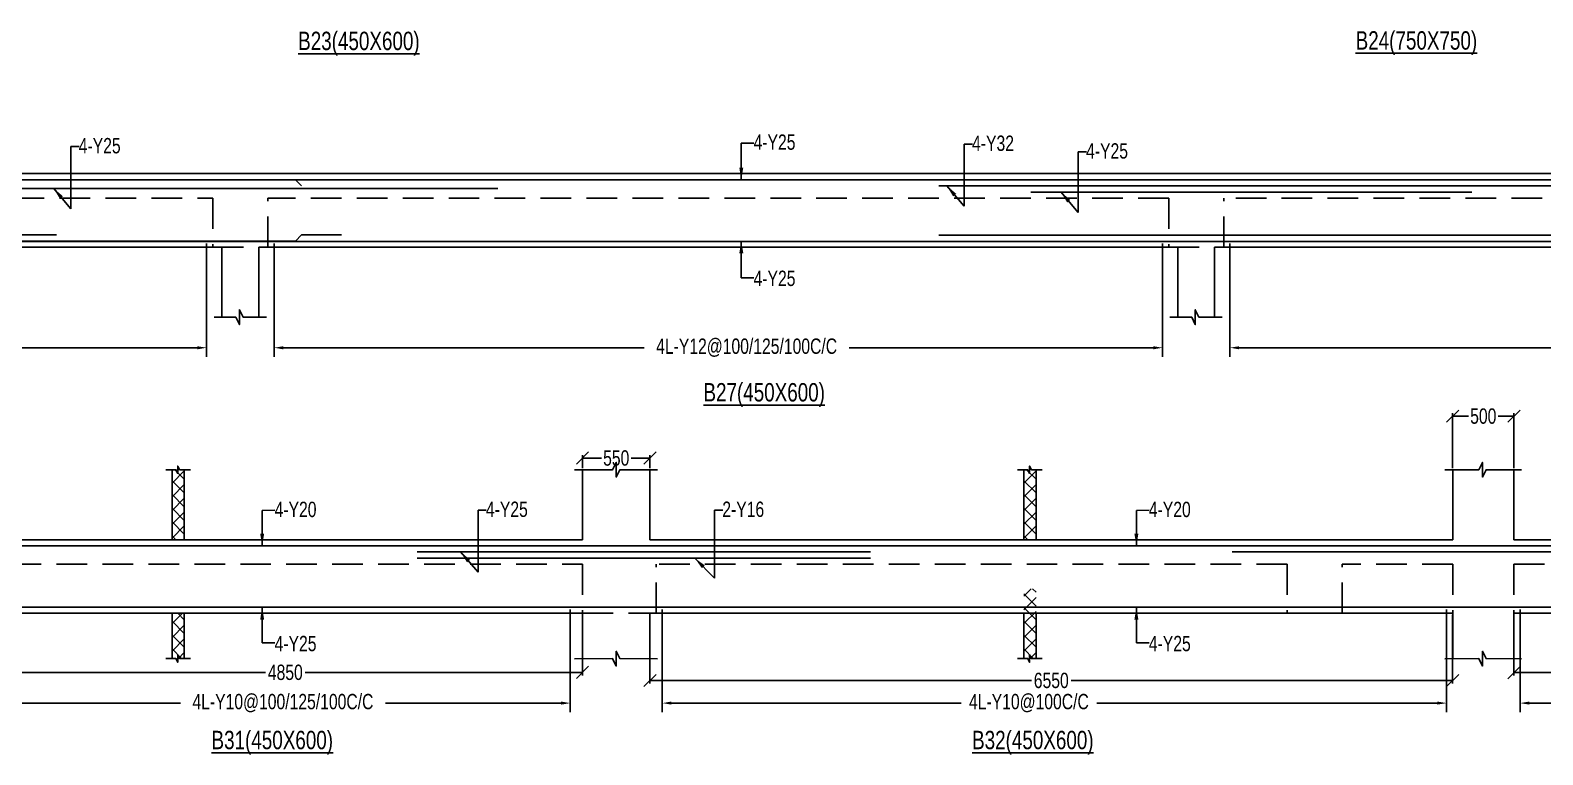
# Model space of a CAD drawing. Header units: millimetres. Extents: x 0 to 31744305, y -21599035 to 0.
# Drawn here: x 31652174 to 31664515, y -21142604 to -21136692 of the extents above; entities that cross this region are included whole.
import ezdxf

# ---------------------------------------------------------------- set-up
doc = ezdxf.new("R2010")
doc.units = ezdxf.units.MM
doc.header["$LTSCALE"] = 1000
doc.header["$MEASUREMENT"] = 0
doc.header["$PDMODE"] = 3
for name, pattern in [('CONTINOUS', [0]), ('CONTINU', [0]), ('HIDDEN', [0.375, 0.25, -0.125])]:
    doc.linetypes.add(name, pattern=pattern)
for name, color, linetype in [('-S-ARROW', 253, 'Continuous'), ('-S-MISC', 8, 'Continuous'), ('-STR-BEAM', 7, 'CONTINU'), ('-STR-COLUMN', 5, 'HIDDEN'), ('-STR-REINF', 3, 'Continuous'), ('-STR-RF-DIM', 8, 'CONTINOUS'), ('-STR-TEXT', 6, 'Continuous'), ('S-COL HATCH', 9, 'Continuous'), ('S-DIM', 7, 'Continuous'), ('SEC TEXT', 9, 'Continuous'), ('SLAB LINE', 254, 'HIDDEN')]:
    doc.layers.add(name, color=color, linetype=linetype)
doc.styles.add('SOBHA', font='swisscl.ttf')
doc.styles.add('sobha.sed', font='swisscl.ttf')
doc.dimstyles.new('S-50', dxfattribs={"dimscale": 50, "dimtxt": 2.5, "dimasz": 2, "dimexe": 0.5, "dimexo": 0.25, "dimgap": 0.25, "dimtad": 0, "dimdec": 0, "dimrnd": 0.0005, "dimzin": 0, "dimdsep": 46, "dimtxsty": 'sobha.sed', "dimblk": 'OBLIQUE', "dimcen": 0.09, "dimclrd": 8, "dimclre": 8, "dimclrt": 6, "dimadec": 0, "dimazin": 0, "dimtfac": 1, "dimtdec": 0, "dimtofl": 0, "dimtmove": 2, "dimatfit": 3, "dimfxl": 0.18, "dimtolj": 1, "dimtzin": 0, "dimlwd": -1, "dimlwe": -1, "dimarcsym": 0})
doc.dimstyles.new('S-DIM50', dxfattribs={"dimscale": 50, "dimtxt": 2.5, "dimasz": 1.5, "dimexe": 1.5, "dimexo": 1, "dimgap": 0.5, "dimtad": 0, "dimdec": 0, "dimzin": 0, "dimdsep": 46, "dimtxsty": 'SOBHA', "dimcen": 0.09, "dimclrd": 256, "dimclre": 256, "dimclrt": 6, "dimadec": 5, "dimazin": 0, "dimtfac": 1, "dimtdec": 0, "dimtofl": 0, "dimtmove": 0, "dimatfit": 3, "dimfxl": 0.18, "dimtolj": 1, "dimtzin": 0, "dimlwd": -1, "dimlwe": -1, "dimarcsym": 0})

# ---------------------------------------------------------------- blocks, each defined once
blk = doc.blocks.new('*D612')
at = {"layer": '-STR-RF-DIM', "transparency": 16777216}
for p, q in [((31709133, -21128978), (31709133, -21129817)), ((31715533, -21128978), (31715533, -21129817)), ((31709208, -21129742), (31711571, -21129742)), ((31715458, -21129742), (31712679, -21129742))]:
    blk.add_line(p, q, dxfattribs=at)
for points in [[(31709208, -21129729), (31709208, -21129754), (31709133, -21129742)], [(31715458, -21129729), (31715458, -21129754), (31715533, -21129742)]]:
    blk.add_solid(points, dxfattribs=at)
at = {"layer": 'Defpoints', "color": 0, "transparency": 16777216}
for p in [(31709133, -21128978, 0), (31715533, -21128978, 0), (31715533, -21129742)]:
    blk.add_point(p, dxfattribs=at)
at = {"layer": '-STR-RF-DIM', "color": 6, "transparency": 16777216, "insert": (31712125, -21129742), "char_height": 125, "attachment_point": 5, "style": 'SOBHA'}
blk.add_mtext('\\A1;4L-Y10@100C/C', dxfattribs=at)
blk = doc.blocks.new('*D613')
at = {"layer": '-STR-RF-DIM', "transparency": 16777216}
for p, q in [((31716133, -21128978), (31716133, -21129817)), ((31722583, -21128978), (31722583, -21129817)), ((31716208, -21129742), (31718845, -21129742)), ((31722508, -21129742), (31720519, -21129742))]:
    blk.add_line(p, q, dxfattribs=at)
for points in [[(31716208, -21129729), (31716208, -21129754), (31716133, -21129742)], [(31722508, -21129729), (31722508, -21129754), (31722583, -21129742)]]:
    blk.add_solid(points, dxfattribs=at)
at = {"layer": 'Defpoints', "color": 0, "transparency": 16777216}
for p in [(31716133, -21128978, 0), (31722583, -21128978, 0), (31716133, -21129742)]:
    blk.add_point(p, dxfattribs=at)
at = {"layer": '-STR-RF-DIM', "color": 6, "transparency": 16777216, "insert": (31719682, -21129742), "char_height": 125, "attachment_point": 5, "style": 'SOBHA'}
blk.add_mtext('\\A1;4L-Y12@100/125/100C/C', dxfattribs=at)
blk = doc.blocks.new('*D620')
at = {"layer": '-STR-RF-DIM', "transparency": 16777216}
for p, q in [((31703633, -21129008), (31703633, -21129817)), ((31708383, -21128978), (31708383, -21129817)), ((31703708, -21129742), (31705201, -21129742)), ((31708308, -21129742), (31706874, -21129742))]:
    blk.add_line(p, q, dxfattribs=at)
for points in [[(31703708, -21129729), (31703708, -21129754), (31703633, -21129742)], [(31708308, -21129729), (31708308, -21129754), (31708383, -21129742)]]:
    blk.add_solid(points, dxfattribs=at)
at = {"layer": 'Defpoints', "color": 0, "transparency": 16777216}
for p in [(31703633, -21129008, 0), (31708383, -21128978), (31703633, -21129742)]:
    blk.add_point(p, dxfattribs=at)
at = {"layer": '-STR-RF-DIM', "color": 6, "transparency": 16777216, "insert": (31706038, -21129742), "char_height": 125, "attachment_point": 5, "style": 'SOBHA'}
blk.add_mtext('\\A1;4L-Y10@100/125/100C/C', dxfattribs=at)
blk = doc.blocks.new('_OBLIQUE')
at = {"color": 0, "linetype": 'ByBlock'}
blk.add_line((-0.5, -0.5), (0.5, 0.5), dxfattribs=at)
blk = doc.blocks.new('A$Ce57c240b')
at = {"layer": 'SEC TEXT', "color": 4, "linetype": 'ByBlock', "style": 'sobha.sed'}
blk.add_text('%%UB23(450X600)', height=150, rotation=359.98928, dxfattribs=at).set_placement((38861.5, 240, 0))
blk = doc.blocks.new('*D586')
at = {"layer": '-STR-RF-DIM', "transparency": 16777216}
for p, q in [((31677564, -21134776), (31677564, -21135702)), ((31686214, -21134776), (31686214, -21135702)), ((31677639, -21135627), (31680910, -21135627)), ((31686139, -21135627), (31682584, -21135627))]:
    blk.add_line(p, q, dxfattribs=at)
for points in [[(31677639, -21135615), (31677639, -21135640), (31677564, -21135627)], [(31686139, -21135615), (31686139, -21135640), (31686214, -21135627)]]:
    blk.add_solid(points, dxfattribs=at)
at = {"layer": 'Defpoints', "color": 0, "transparency": 16777216}
for p in [(31677564, -21134776, 0), (31686214, -21134776, 0), (31677564, -21135627)]:
    blk.add_point(p, dxfattribs=at)
at = {"layer": '-STR-RF-DIM', "color": 6, "transparency": 16777216, "insert": (31681747, -21135627), "char_height": 125, "attachment_point": 5, "style": 'SOBHA'}
blk.add_mtext('\\A1;4L-Y12@100/150/100C/C', dxfattribs=at)
blk = doc.blocks.new('*D587')
at = {"layer": '-STR-RF-DIM', "transparency": 16777216}
for p, q in [((31686764, -21134776), (31686764, -21135702)), ((31694014, -21134776), (31694014, -21135702)), ((31686839, -21135627), (31689783, -21135627)), ((31693939, -21135627), (31691457, -21135627))]:
    blk.add_line(p, q, dxfattribs=at)
for points in [[(31686839, -21135615), (31686839, -21135640), (31686764, -21135627)], [(31693939, -21135615), (31693939, -21135640), (31694014, -21135627)]]:
    blk.add_solid(points, dxfattribs=at)
at = {"layer": 'Defpoints', "color": 0, "transparency": 16777216}
for p in [(31686764, -21134776, 0), (31694014, -21134776, 0), (31694014, -21135627)]:
    blk.add_point(p, dxfattribs=at)
at = {"layer": '-STR-RF-DIM', "color": 6, "transparency": 16777216, "insert": (31690620, -21135627), "char_height": 125, "attachment_point": 5, "style": 'SOBHA'}
blk.add_mtext('\\A1;4L-Y12@100/125/100C/C', dxfattribs=at)
blk = doc.blocks.new('*D588')
at = {"layer": '-STR-RF-DIM', "transparency": 16777216}
for p, q in [((31694564, -21134776), (31694564, -21135702)), ((31707987, -21134776), (31707987, -21135702)), ((31694639, -21135627), (31700659, -21135627)), ((31707912, -21135627), (31702332, -21135627))]:
    blk.add_line(p, q, dxfattribs=at)
for points in [[(31694639, -21135615), (31694639, -21135640), (31694564, -21135627)], [(31707912, -21135615), (31707912, -21135640), (31707987, -21135627)]]:
    blk.add_solid(points, dxfattribs=at)
at = {"layer": 'Defpoints', "color": 0, "transparency": 16777216}
for p in [(31694564, -21134776, 0), (31707987, -21134776, 0), (31694564, -21135627)]:
    blk.add_point(p, dxfattribs=at)
at = {"layer": '-STR-RF-DIM', "color": 6, "transparency": 16777216, "insert": (31701495, -21135627), "char_height": 125, "attachment_point": 5, "style": 'SOBHA'}
blk.add_mtext('\\A1;4L-Y12@100/150/100C/C', dxfattribs=at)
blk = doc.blocks.new('*D956')
at = {"layer": 'Defpoints', "color": 0, "transparency": 16777216}
for p in [(31651830, -21141449, 0), (31656680, -21141449, 0), (31656680, -21141932)]:
    blk.add_point(p, dxfattribs=at)
at = {"layer": 'S-DIM', "color": 8, "transparency": 16777216}
for p, q in [((31651830, -21141461), (31651830, -21141957)), ((31656680, -21141461), (31656680, -21141957)), ((31651830, -21141932), (31654094, -21141932)), ((31656680, -21141932), (31654417, -21141932))]:
    blk.add_line(p, q, dxfattribs=at)
at = {"layer": 'S-DIM', "color": 8, "transparency": 16777216, "xscale": 100, "yscale": 100, "zscale": 100, "rotation": 180}
blk.add_blockref('_OBLIQUE', (31651830, -21141932), dxfattribs=at)
at = {"layer": 'S-DIM', "color": 8, "transparency": 16777216, "xscale": 100, "yscale": 100, "zscale": 100}
blk.add_blockref('_OBLIQUE', (31656680, -21141932), dxfattribs=at)
at = {"layer": 'S-DIM', "color": 6, "transparency": 16777216, "insert": (31654255, -21141932), "char_height": 125, "attachment_point": 5, "style": 'sobha.sed'}
blk.add_mtext('\\A1;4850', dxfattribs=at)
blk = doc.blocks.new('*D958')
at = {"layer": 'Defpoints', "color": 0, "transparency": 16777216}
for p in [(31657230, -21141449, 0), (31663780, -21141449, 0), (31663780, -21141998)]:
    blk.add_point(p, dxfattribs=at)
at = {"layer": 'S-DIM', "color": 8, "transparency": 16777216}
for p, q in [((31657230, -21141461), (31657230, -21142023)), ((31663780, -21141461), (31663780, -21142023)), ((31657230, -21141998), (31660344, -21141998)), ((31663780, -21141998), (31660666, -21141998))]:
    blk.add_line(p, q, dxfattribs=at)
at = {"layer": 'S-DIM', "color": 8, "transparency": 16777216, "xscale": 100, "yscale": 100, "zscale": 100, "rotation": 180}
blk.add_blockref('_OBLIQUE', (31657230, -21141998), dxfattribs=at)
at = {"layer": 'S-DIM', "color": 8, "transparency": 16777216, "xscale": 100, "yscale": 100, "zscale": 100}
blk.add_blockref('_OBLIQUE', (31663780, -21141998), dxfattribs=at)
at = {"layer": 'S-DIM', "color": 6, "transparency": 16777216, "insert": (31660505, -21141998), "char_height": 125, "attachment_point": 5, "style": 'sobha.sed'}
blk.add_mtext('\\A1;6550', dxfattribs=at)
blk = doc.blocks.new('*D959')
at = {"layer": 'Defpoints', "color": 0, "transparency": 16777216}
for p in [(31664280, -21141449, 0), (31670830, -21141449, 0), (31670830, -21141933)]:
    blk.add_point(p, dxfattribs=at)
at = {"layer": 'S-DIM', "color": 8, "transparency": 16777216}
for p, q in [((31664280, -21141461), (31664280, -21141958)), ((31670830, -21141461), (31670830, -21141958)), ((31664280, -21141933), (31667394, -21141933)), ((31670830, -21141933), (31667716, -21141933))]:
    blk.add_line(p, q, dxfattribs=at)
at = {"layer": 'S-DIM', "color": 8, "transparency": 16777216, "xscale": 100, "yscale": 100, "zscale": 100, "rotation": 180}
blk.add_blockref('_OBLIQUE', (31664280, -21141933), dxfattribs=at)
at = {"layer": 'S-DIM', "color": 8, "transparency": 16777216, "xscale": 100, "yscale": 100, "zscale": 100}
blk.add_blockref('_OBLIQUE', (31670830, -21141933), dxfattribs=at)
at = {"layer": 'S-DIM', "color": 6, "transparency": 16777216, "insert": (31667555, -21141933), "char_height": 125, "attachment_point": 5, "style": 'sobha.sed'}
blk.add_mtext('\\A1;6550', dxfattribs=at)
blk = doc.blocks.new('*D967')
at = {"layer": 'Defpoints', "color": 0, "transparency": 16777216}
for p in [(31657230, -21140183), (31656680, -21140278, 0), (31657230, -21140278, 0)]:
    blk.add_point(p, dxfattribs=at)
at = {"layer": 'S-DIM', "color": 8, "transparency": 16777216}
for p, q in [((31656680, -21140266), (31656680, -21140158)), ((31656680, -21140183), (31656834, -21140183)), ((31657230, -21140183), (31657077, -21140183)), ((31657230, -21140266), (31657230, -21140158))]:
    blk.add_line(p, q, dxfattribs=at)
at = {"layer": 'S-DIM', "color": 8, "transparency": 16777216, "xscale": 100, "yscale": 100, "zscale": 100, "rotation": 180}
blk.add_blockref('_OBLIQUE', (31656680, -21140183), dxfattribs=at)
at = {"layer": 'S-DIM', "color": 8, "transparency": 16777216, "xscale": 100, "yscale": 100, "zscale": 100}
blk.add_blockref('_OBLIQUE', (31657230, -21140183), dxfattribs=at)
at = {"layer": 'S-DIM', "color": 6, "transparency": 16777216, "insert": (31656955, -21140183), "char_height": 125, "attachment_point": 5, "style": 'sobha.sed'}
blk.add_mtext('\\A1;550', dxfattribs=at)
blk = doc.blocks.new('*D968')
at = {"layer": 'Defpoints', "color": 0, "transparency": 16777216}
for p in [(31664280, -21139841), (31663780, -21140278, 0), (31664280, -21140278, 0)]:
    blk.add_point(p, dxfattribs=at)
at = {"layer": 'S-DIM', "color": 8, "transparency": 16777216}
for p, q in [((31663780, -21140266), (31663780, -21139816)), ((31664280, -21140266), (31664280, -21139816)), ((31663780, -21139841), (31663909, -21139841)), ((31664280, -21139841), (31664152, -21139841))]:
    blk.add_line(p, q, dxfattribs=at)
at = {"layer": 'S-DIM', "color": 8, "transparency": 16777216, "xscale": 100, "yscale": 100, "zscale": 100, "rotation": 180}
blk.add_blockref('_OBLIQUE', (31663780, -21139841), dxfattribs=at)
at = {"layer": 'S-DIM', "color": 8, "transparency": 16777216, "xscale": 100, "yscale": 100, "zscale": 100}
blk.add_blockref('_OBLIQUE', (31664280, -21139841), dxfattribs=at)
at = {"layer": 'S-DIM', "color": 6, "transparency": 16777216, "insert": (31664030, -21139841), "char_height": 125, "attachment_point": 5, "style": 'sobha.sed'}
blk.add_mtext('\\A1;500', dxfattribs=at)
blk = doc.blocks.new('bb')
at = {"layer": 'S-COL HATCH'}
h = blk.add_hatch(dxfattribs=at)
h.set_pattern_fill('ANSI37', color=252, scale=25)
h.set_pattern_definition([(45, (31624322.42, -21352255.004), (-56.1266, 56.1266), []), (135, (31624322.42, -21352255.004), (-56.1266, -56.1266), [])])
h.paths.add_polyline_path([(31705132.9, -21128408.4), (31705132.9, -21127837.5), (31705232.9, -21127837.5), (31705232.9, -21128408.4)])
h = blk.add_hatch(dxfattribs=at)
h.set_pattern_fill('ANSI37', color=252, scale=25)
h.set_pattern_definition([(45, (31631272.42, -21352255.004), (-56.1266, 56.1266), []), (135, (31631272.42, -21352255.004), (-56.1266, -56.1266), [])])
h.paths.add_polyline_path([(31712082.9, -21128408.4), (31712082.9, -21127837.5), (31712182.9, -21127837.5), (31712182.9, -21128408.4)])
h = blk.add_hatch(dxfattribs=at)
h.set_pattern_fill('ANSI37', color=252, scale=25)
h.set_pattern_definition([(45, (31631272.42, -21352055.004), (-56.1266, 56.1266), []), (135, (31631272.42, -21352055.004), (-56.1266, -56.1266), [])])
h.paths.add_polyline_path([(31712082.9, -21128808.4), (31712082.9, -21129379.3), (31712182.9, -21129379.3), (31712182.9, -21128808.4)])
h = blk.add_hatch(dxfattribs=at)
h.set_pattern_fill('ANSI37', color=252, scale=25)
h.set_pattern_definition([(45, (31624322.42, -21352055.004), (-56.1266, 56.1266), []), (135, (31624322.42, -21352055.004), (-56.1266, -56.1266), [])])
h.paths.add_polyline_path([(31705232.9, -21129008.4), (31705132.9, -21129008.4), (31705132.9, -21129379.3), (31705232.9, -21129379.3)])
at = {"layer": '-S-MISC', "linetype": 'ByBlock', "ltscale": 1000, "elevation": 0}
for points in [[(31705081.2, -21127837.3), (31705165.3, -21127837.3), (31705180.3, -21127867.1), (31705180.3, -21127807), (31705195.2, -21127837.3), (31705282.9, -21127837.3)], [(31709095.4, -21127837.5), (31708787.6, -21127837.9), (31708757.8, -21127897.6), (31708757.8, -21127777.4), (31708727.9, -21127837.9), (31708418.4, -21127837.5)], [(31712031.2, -21127837.3), (31712115.3, -21127837.3), (31712130.3, -21127867.1), (31712130.3, -21127807), (31712145.2, -21127837.3), (31712232.9, -21127837.3)], [(31716145.4, -21127837.5), (31715855.1, -21127837.9), (31715825.3, -21127897.6), (31715825.3, -21127777.4), (31715795.4, -21127837.9), (31715518.4, -21127837.5)], [(31709095.4, -21129379.3), (31708787.6, -21129378.9), (31708757.8, -21129319.2), (31708757.8, -21129439.4), (31708727.9, -21129378.9), (31708418.4, -21129379.3)], [(31716145.4, -21129379.3), (31715855.1, -21129378.9), (31715825.3, -21129319.2), (31715825.3, -21129439.4), (31715795.4, -21129378.9), (31715518.4, -21129379.3)], [(31705081.2, -21129379.1), (31705165.3, -21129379.1), (31705180.3, -21129408.9), (31705180.3, -21129348.8), (31705195.2, -21129379.1), (31705282.9, -21129379.1)], [(31712031.2, -21129379.1), (31712115.3, -21129379.1), (31712130.3, -21129408.9), (31712130.3, -21129348.8), (31712145.2, -21129379.1), (31712232.9, -21129379.1)]]:
    blk.add_lwpolyline(points, dxfattribs=at)
at = {"layer": '-STR-BEAM'}
for p, q in [((31708482.8, -21128408.4, 0), (31696340.4, -21128408.4, 0)), ((31709032.8, -21128408.4, 0), (31715582.8, -21128408.4, 0)), ((31716082.8, -21128408.4, 0), (31722632.8, -21128408.4, 0)), ((31708482.8, -21129008.4, 0), (31703132.8, -21129008.4, 0)), ((31709032.8, -21129008.4, 0), (31715582.8, -21129008.4, 0)), ((31722632.8, -21129008.4, 0), (31716082.8, -21129008.4, 0))]:
    blk.add_line(p, q, dxfattribs=at)
at = {"layer": '-STR-COLUMN', "linetype": 'Continuous', "ltscale": 10}
for p, q in [((31705132.9, -21128408.4, 0), (31705132.9, -21127837.5, 0)), ((31705232.9, -21128408.4, 0), (31705232.9, -21127837.5, 0)), ((31708482.8, -21128408.4, 0), (31708482.8, -21127837.5, 0)), ((31709032.8, -21128408.4, 0), (31709032.8, -21127837.5, 0)), ((31712082.9, -21128408.4, 0), (31712082.9, -21127837.5, 0)), ((31712182.9, -21128408.4, 0), (31712182.9, -21127837.5, 0)), ((31715582.8, -21128408.4, 0), (31715582.8, -21127837.5, 0)), ((31716082.8, -21128408.4, 0), (31716082.8, -21127837.5, 0)), ((31705132.9, -21129008.4, 0), (31705132.9, -21129379.3, 0)), ((31705232.9, -21129008.4, 0), (31705232.9, -21129379.3, 0)), ((31708482.8, -21129008.4, 0), (31708482.8, -21129379.3, 0)), ((31709032.8, -21129008.4, 0), (31709032.8, -21129379.3, 0)), ((31712082.9, -21129008.4, 0), (31712082.9, -21129379.3, 0)), ((31712182.9, -21129008.4, 0), (31712182.9, -21129379.3, 0)), ((31715582.8, -21129008.4, 0), (31715582.8, -21129379.3, 0)), ((31716082.8, -21129008.4, 0), (31716082.8, -21129379.3, 0))]:
    blk.add_line(p, q, dxfattribs=at)
at = {"layer": '-STR-REINF', "ltscale": 10}
for p, q in [((31756158.8, -21128458.4, 0.1), (31696405.4, -21128458.4, 0)), ((31710832.8, -21128508.4, 0), (31707132.8, -21128508.4, 0)), ((31710832.8, -21128558.4, 0), (31707132.8, -21128558.4, 0)), ((31713782.8, -21128508.4, 0), (31717882.8, -21128508.4, 0)), ((31703207.8, -21128958.4, 0), (31726983.1, -21128958.4, 0))]:
    blk.add_line(p, q, dxfattribs=at)
at = {"layer": 'SLAB LINE', "color": 8, "linetype": 'HIDDEN'}
for p, q in [((31702315.6, -21128608.4, 0), (31708482.8, -21128608.4, 0)), ((31715582.8, -21128608.4, 0), (31715582.8, -21129008.4, 0)), ((31716082.8, -21128608.4, 0), (31716082.8, -21129008.4, 0)), ((31716082.8, -21128608.4, 0), (31722632.8, -21128608.4, 0))]:
    blk.add_line(p, q, dxfattribs=at)
at = {"layer": 'SLAB LINE', "color": 8, "linetype": 'HIDDEN', "elevation": 0}
for points in [[(31708482.8, -21128608.4), (31708482.8, -21129008.4), (31709082.8, -21129008.4), (31709082.8, -21128608.4)], [(31714231.9, -21128608.4), (31709082.8, -21128608.4)], [(31714231.9, -21128608.4), (31714231.9, -21129008.4), (31714681.9, -21129008.4), (31714681.9, -21128608.4)], [(31715582.8, -21128608.4), (31714681.9, -21128608.4)]]:
    blk.add_lwpolyline(points, dxfattribs=at)
at = {"layer": '-STR-TEXT', "color": 6, "style": 'SOBHA'}
for s, p in [('4-Y20', (31705970.1, -21128223.7, 0)), ('4-Y25', (31707694.3, -21128222.5, 0)), ('2-Y16', (31709623, -21128222.5, 0)), ('4-Y20', (31713103.6, -21128223.7, 0)), ('4-Y25', (31705970.1, -21129318.2, 0)), ('4-Y25', (31713103.6, -21129318.2, 0))]:
    blk.add_text(s, height=125, dxfattribs=at).set_placement(p)
at = {"layer": 'SEC TEXT', "color": 4, "linetype": 'ByBlock', "style": 'sobha.sed'}
for s, p in [('%%UB31(450X600)', (31705455.3, -21130117.9, 0)), ('%%UB32(450X600)', (31711661.3, -21130117.9, 0))]:
    blk.add_text(s, height=150, rotation=359.98928, dxfattribs=at).set_placement(p)
at = {"layer": '-STR-RF-DIM'}
for base, p1, p2, text, picture, middle in [((31703632.8, -21129742, 0), (31708382.8, -21128978.1, 0), (31703632.8, -21129008.4, 0), '4L-Y10@100/125/100C/C', '*D620', (31706037.6, -21129742, 0)), ((31716132.8, -21129742, 0), (31722582.8, -21128978.1, 0), (31716132.8, -21128978.1, 0), '4L-Y12@100/125/100C/C', '*D613', (31719682, -21129742, 0))]:
    dim = blk.add_linear_dim(base=base, p1=p1, p2=p2, angle=180, text=text, dimstyle='S-DIM50', override={"dimscale": 1, "dimtxt": 125, "dimasz": 75, "dimexe": 75, "dimexo": 0, "dimgap": 25, "dimsah": 1, "dimcen": 4.5, "dimfxl": 75}, dxfattribs=at)
    dim.commit()
    dim.dimension.update_dxf_attribs({"geometry": picture, "text_midpoint": middle, "dimtype": 128})
dim = blk.add_linear_dim(base=(31715532.8, -21129742, 0), p1=(31709132.8, -21128978.1, 0), p2=(31715532.8, -21128978.1, 0), text='4L-Y10@100C/C', dimstyle='S-DIM50', override={"dimscale": 1, "dimtxt": 125, "dimasz": 75, "dimexe": 75, "dimexo": 0, "dimgap": 25, "dimsah": 1, "dimcen": 4.5, "dimfxl": 75}, dxfattribs=at)
dim.commit()
dim.dimension.update_dxf_attribs({"geometry": '*D612', "text_midpoint": (31712125, -21129742, 0), "dimtype": 128})
at = {"layer": '-S-ARROW'}
for points in [[(31705868.5, -21128458.4, 0), (31705868.5, -21128170, 0), (31705972, -21128168.6, 0)], [(31707488, -21128507.3, 0), (31707630.2, -21128674.5, 0), (31707630.2, -21128167.3, 0), (31707697.7, -21128167.3, 0)], [(31709398.5, -21128558.4, 0), (31709558.9, -21128721, 0), (31709558.9, -21128167.3, 0), (31709626.3, -21128167.3, 0)], [(31713002, -21128458.4, 0), (31713002, -21128170, 0), (31713105.5, -21128168.6, 0)], [(31705868.5, -21128961.1, 0), (31705868.5, -21129249.5, 0), (31705972, -21129249.5, 0)], [(31713002, -21128961.1, 0), (31713002, -21129249.5, 0), (31713105.5, -21129249.5, 0)]]:
    blk.add_leader(points, dimstyle='S-50', override={"dimgap": 0.1}, dxfattribs=at)
blk = doc.blocks.new('BEAM')
at = {"layer": '-S-MISC', "linetype": 'ByBlock', "ltscale": 1000, "elevation": 0}
for points in [[(31686701.4, -21135377.5), (31686511.2, -21135377), (31686481.3, -21135317.4), (31686481.3, -21135437.6), (31686451.5, -21135377), (31686274.5, -21135377.5)], [(31694501.4, -21135377.5), (31694311.2, -21135377), (31694281.3, -21135317.4), (31694281.3, -21135437.6), (31694251.5, -21135377), (31694074.5, -21135377.5)]]:
    blk.add_lwpolyline(points, dxfattribs=at)
at = {"layer": '-STR-BEAM'}
for p, q in [((31708337.2, -21134206.6, 0), (31657991.8, -21134206.6, 0)), ((31686338.8, -21134806.6, 0), (31677438.8, -21134806.6, 0)), ((31694138.8, -21134806.6, 0), (31686638.8, -21134806.6, 0)), ((31708037.2, -21134806.6, 0), (31694438.8, -21134806.6, 0))]:
    blk.add_line(p, q, dxfattribs=at)
at = {"layer": '-STR-COLUMN', "linetype": 'Continuous', "ltscale": 10}
for p, q in [((31686338.8, -21134806.6, 0), (31686338.8, -21135377.5, 0)), ((31686638.8, -21134806.6, 0), (31686638.8, -21135377.5, 0)), ((31694138.8, -21134806.6, 0), (31694138.8, -21135377.5, 0)), ((31694438.8, -21134806.6, 0), (31694438.8, -21135377.5, 0))]:
    blk.add_line(p, q, dxfattribs=at)
at = {"layer": '-STR-REINF', "ltscale": 10}
for p, q in [((31708262.2, -21134256.6, 0), (31677835.3, -21134256.6, 0)), ((31686938.8, -21134256.6, 0), (31686988.8, -21134306.6, 0)), ((31688588.8, -21134326.6, 0), (31684038.8, -21134326.6, 0)), ((31692188.8, -21134306.6, 0), (31697938.8, -21134306.6, 0)), ((31692938.8, -21134356.6, 0), (31696538.8, -21134356.6, 0)), ((31668738.8, -21134756.6, 0), (31686938.8, -21134756.6, 0)), ((31708212.2, -21134759.3, 0), (31677835.3, -21134759.3, 0)), ((31678788.8, -21134706.6, 0), (31684988.8, -21134706.6, 0)), ((31686988.8, -21134706.6, 0), (31686938.8, -21134756.6, 0)), ((31687313.8, -21134706.6, 0), (31686988.8, -21134706.6, 0)), ((31708171.5, -21134709.3, 0), (31692187.5, -21134709.3, 0))]:
    blk.add_line(p, q, dxfattribs=at)
at = {"layer": 'SLAB LINE', "color": 8, "linetype": 'HIDDEN'}
for p, q in [((31677514.3, -21134406.6, 0), (31686263.8, -21134406.6, 0)), ((31694063.8, -21134406.6, 0), (31686713.8, -21134406.6, 0)), ((31698235.8, -21134406.6, 0), (31694513.8, -21134406.6, 0))]:
    blk.add_line(p, q, dxfattribs=at)
at = {"layer": 'SLAB LINE', "color": 8, "linetype": 'HIDDEN', "elevation": 0}
for points in [[(31686263.8, -21134406.6), (31686263.8, -21134806.6), (31686713.8, -21134806.6), (31686713.8, -21134406.6)], [(31694063.8, -21134406.6), (31694063.8, -21134806.6), (31694513.8, -21134806.6), (31694513.8, -21134406.6)]]:
    blk.add_lwpolyline(points, dxfattribs=at)
at = {"layer": '-STR-TEXT', "color": 6, "style": 'SOBHA'}
for s, p in [('4-Y25', (31690676.7, -21134011.7, 0)), ('4-Y32', (31692459.5, -21134020.7, 0)), ('4-Y25', (31685170.3, -21134040.7, 0)), ('4-Y25', (31693390, -21134083.4, 0)), ('4-Y25', (31690676.7, -21135123.3, 0))]:
    blk.add_text(s, height=125, dxfattribs=at).set_placement(p)
at = {"layer": 'SEC TEXT', "color": 4, "linetype": 'ByBlock', "style": 'sobha.sed'}
for s, p in [('%%UB24(750X750)', (31662988.7, -21136060.5, 0)), ('%%UB27(450X600)', (31690267.6, -21136065.6, 0))]:
    blk.add_text(s, height=150, rotation=359.98928, dxfattribs=at).set_placement(p)
at = {"layer": '-STR-RF-DIM'}
for base, p1, p2, picture, middle in [((31677564.3, -21135627.5, 0), (31686213.8, -21134776.3, 0), (31677564.3, -21134776.3, 0), '*D586', (31681746.9, -21135627.5, 0)), ((31694563.8, -21135627.5, 0), (31707987.2, -21134776.3, 0), (31694563.8, -21134776.3, 0), '*D588', (31701495.3, -21135627.5, 0))]:
    dim = blk.add_linear_dim(base=base, p1=p1, p2=p2, angle=180, text='4L-Y12@100/150/100C/C', dimstyle='S-DIM50', override={"dimscale": 1, "dimtxt": 125, "dimasz": 75, "dimexe": 75, "dimexo": 0, "dimgap": 25, "dimsah": 1, "dimcen": 4.5, "dimfxl": 75}, dxfattribs=at)
    dim.commit()
    dim.dimension.update_dxf_attribs({"geometry": picture, "text_midpoint": middle, "dimtype": 128})
dim = blk.add_linear_dim(base=(31694013.8, -21135627.5, 0), p1=(31686763.8, -21134776.3, 0), p2=(31694013.8, -21134776.3, 0), text='4L-Y12@100/125/100C/C', dimstyle='S-DIM50', override={"dimscale": 1, "dimtxt": 125, "dimasz": 75, "dimexe": 75, "dimexo": 0, "dimgap": 25, "dimsah": 1, "dimcen": 4.5, "dimfxl": 75}, dxfattribs=at)
dim.commit()
dim.dimension.update_dxf_attribs({"geometry": '*D587', "text_midpoint": (31690619.8, -21135627.5, 0), "dimtype": 128})
at = {"layer": '-S-ARROW'}
for points, override in [([(31684964, -21134325.5, 0), (31685106.2, -21134492.7, 0), (31685106.2, -21133985.5, 0), (31685173.7, -21133985.5, 0)], {"dimgap": 0.1}), ([(31690576.6, -21134256.6, 0), (31690576.6, -21133956.6, 0), (31690680.1, -21133956.6, 0)], {"dimasz": 2, "dimgap": 0.1, "dimtad": 0}), ([(31692253.2, -21134305.5, 0), (31692395.4, -21134472.7, 0), (31692395.4, -21133965.5, 0), (31692462.8, -21133965.5, 0)], {"dimgap": 0.1}), ([(31693183.7, -21134355.5, 0), (31693325.9, -21134522.7, 0), (31693325.9, -21134028.3, 0), (31693393.3, -21134028.3, 0)], {"dimgap": 0.1}), ([(31690576.6, -21134756, 0), (31690576.6, -21135056, 0), (31690680.1, -21135056, 0)], {"dimasz": 2, "dimgap": 0.1, "dimtad": 0})]:
    blk.add_leader(points, dimstyle='S-50', override=override, dxfattribs=at)

msp = doc.modelspace()

# ---------------------------------------------------------------- block references
at = {"color": 1}
for p in [(0, -789.1), (-32600.9, -3655.3, 0)]:
    msp.add_blockref('BEAM', p, dxfattribs=at)
at = {"color": 250}
msp.add_blockref('A$Ce57c240b', (31615498.2, -21137093.6, 0), dxfattribs=at)
at = {"color": 251}
msp.add_blockref('bb', (-51802.5, -12440.6, 0), dxfattribs=at)

# ---------------------------------------------------------------- dimensions: what is measured, and where the dimension line sits
at = {"layer": 'S-DIM', "color": 1}
for base, p1, p2, picture, middle in [((31664280.3, -21139840.6), (31663780.3, -21140278.2, 0), (31664280.3, -21140278.2, 0), '*D968', (31664030.3, -21139840.6)), ((31657230.3, -21140183.3), (31656680.3, -21140278.2, 0), (31657230.3, -21140278.2, 0), '*D967', (31656955.3, -21140183.3)), ((31656680.3, -21141932.4), (31651830.3, -21141449, 0), (31656680.3, -21141449, 0), '*D956', (31654255.3, -21141932.4)), ((31663780.3, -21141997.7), (31657230.3, -21141449, 0), (31663780.3, -21141449, 0), '*D958', (31660505.3, -21141997.7)), ((31670830.3, -21141932.7), (31664280.3, -21141449, 0), (31670830.3, -21141449, 0), '*D959', (31667555.3, -21141932.7))]:
    dim = msp.add_linear_dim(base=base, p1=p1, p2=p2, dimstyle='S-50', dxfattribs=at)
    dim.commit()
    dim.dimension.update_dxf_attribs({"geometry": picture, "text_midpoint": middle})

doc.saveas('drawing.dxf')
